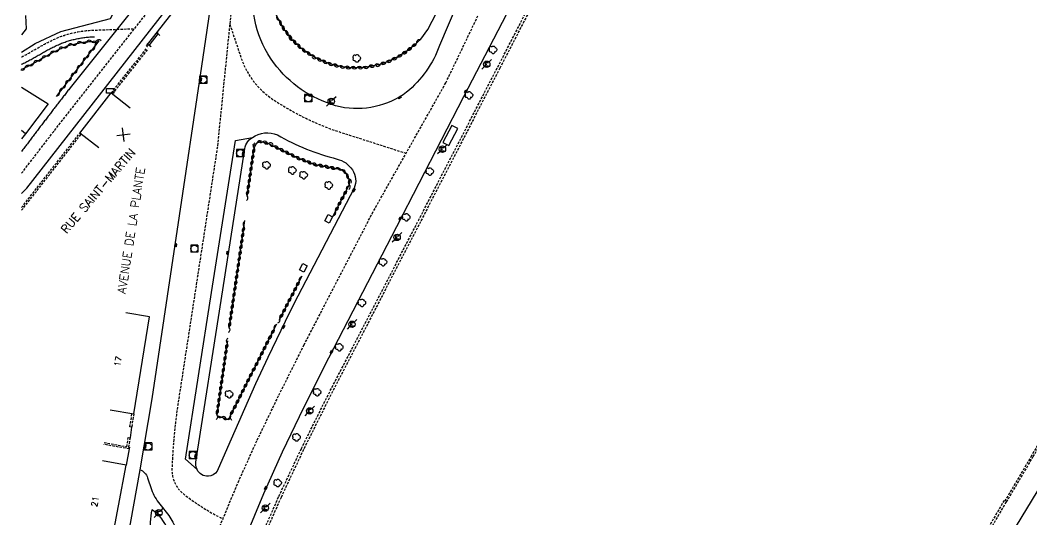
# Model space of a CAD drawing. Header units: millimetres. Extents: x 185000 to 186002, y 127000 to 128000.
# Drawn here: x 184999.7 to 185210.1, y 127294.9 to 127398.8 of the extents above; entities that cross this region are included whole.
import ezdxf
from ezdxf.enums import TextEntityAlignment as Align

# ---------------------------------------------------------------- set-up
doc = ezdxf.new("R2010")
doc.units = ezdxf.units.MM
doc.linetypes.add('DASHED', pattern=[0.75, 0.5, -0.25])
doc.layers.get('0').update_dxf_attribs({"linetype": 'CONTINUOUS'})
for name, color, linetype in [('W0001', 6, 'DASHED'), ('W0008', 7, 'CONTINUOUS'), ('W0100', 7, 'CONTINUOUS'), ('W0105', 7, 'CONTINUOUS'), ('W0112', 1, 'DASHED'), ('W0211', 2, 'CONTINUOUS'), ('W0300', 7, 'CONTINUOUS'), ('W0310', 3, 'CONTINUOUS'), ('W0334', 7, 'CONTINUOUS'), ('W0400', 7, 'CONTINUOUS'), ('W0420', 7, 'CONTINUOUS'), ('W0471', 7, 'CONTINUOUS'), ('W0989', 7, 'CONTINUOUS'), ('W0991', 7, 'CONTINUOUS'), ('W1102', 7, 'CONTINUOUS'), ('W1471', 7, 'CONTINUOUS')]:
    doc.layers.add(name, color=color, linetype=linetype)
doc.styles.get("Standard").update_dxf_attribs({"font": 'romans.shx', "width": 0.85})

# ---------------------------------------------------------------- blocks, each defined once
blk = doc.blocks.new('t105o')
for p, q in [((-0.5, 0), (0.5, 0)), ((0.5, 0), (0.2, 0.1)), ((0.5, 0), (0.2, -0.1))]:
    blk.add_line(p, q)
blk = doc.blocks.new('t310o')
at = {"color": 0, "linetype": 'Continuous'}
for centre, start, end in [((-0.5, 0.38), 216.8699, 323.1304), ((0.5, -0.37), 36.8699, 143.1303)]:
    blk.add_arc(centre, 0.625, start, end, dxfattribs=at)
blk = doc.blocks.new('t991o')
at = {"color": 0, "linetype": 'Continuous'}
for p, q in [((-1, 1), (1, -1)), ((-1, -1), (1, 1))]:
    blk.add_line(p, q, dxfattribs=at)
blk = doc.blocks.new('T400')
for p, q in [((-0.15, 0.3), (0.15, 0.3)), ((-0.15, -0.25), (-0.15, 0.3)), ((-0.15, 0.15), (0.15, 0.15)), ((-0.15, 0), (0.15, 0)), ((0.15, 0.3), (0.15, -0.25)), ((-0.15, -0.15), (0.15, -0.15)), ((-0.15, -0.25), (-0.15, -0.3)), ((-0.15, -0.3), (0.15, -0.3)), ((0.15, -0.3), (0.15, -0.25))]:
    blk.add_line(p, q)
blk = doc.blocks.new('T471')
for p, q in [((-0.333334, 0.333334), (-0.333334, -0.333334)), ((-0.333334, 0.333334), (0.333334, 0.333334)), ((-0.333334, 0), (0, 0)), ((0.500001, 0.500001), (1.000002, 1.000002)), ((-0.500001, -0.500001), (-1.000002, -1.000002)), ((-0.333334, -0.333334), (0.333334, -0.333334))]:
    blk.add_line(p, q)
blk.add_ellipse((0, 0), major_axis=(0.471405, 0.471405), ratio=1, start_param=5.4977871438, end_param=11.780972451)
blk = doc.blocks.new('T300')
for p, q in [((-0.8, 0.51), (-0.86, 0.34)), ((-0.86, 0.34), (-0.86, 0.17)), ((-0.86, 0.17), (-0.74, 0.06)), ((-0.69, 0.63), (-0.8, 0.51)), ((-0.8, -0.06), (-0.74, 0.06)), ((-0.74, 0.06), (-0.69, 0.11)), ((-0.57, 0.69), (-0.69, 0.63)), ((-0.46, 0.69), (-0.57, 0.69)), ((-0.29, 0.63), (-0.46, 0.69)), ((-0.29, 0.63), (-0.17, 0.74)), ((-0.23, 0.57), (-0.29, 0.63)), ((-0.17, 0.74), (-0.06, 0.8)), ((-0.06, 0.8), (0.06, 0.8)), ((0.06, 0.8), (0.23, 0.74)), ((0.23, 0.74), (0.34, 0.63)), ((0.34, 0.63), (0.4, 0.51)), ((0.46, 0.46), (0.34, 0.46)), ((0.4, 0.51), (0.4, 0.46)), ((0.57, 0.4), (0.46, 0.46)), ((0.57, 0.4), (0.69, 0.29)), ((0.69, 0.29), (0.74, 0.17)), ((0.74, 0.06), (0.69, -0.17)), ((0.74, 0.17), (0.74, 0.06)), ((-0.8, -0.17), (-0.8, -0.06)), ((-0.8, -0.23), (-0.8, -0.17)), ((-0.74, -0.34), (-0.8, -0.23)), ((-0.69, -0.4), (-0.74, -0.34)), ((-0.51, -0.46), (-0.69, -0.4)), ((-0.4, -0.46), (-0.51, -0.46)), ((-0.4, -0.46), (-0.34, -0.46)), ((-0.34, -0.46), (-0.34, -0.4)), ((-0.34, -0.51), (-0.34, -0.46)), ((-0.29, -0.63), (-0.34, -0.51)), ((-0.17, -0.74), (-0.29, -0.63)), ((-0.06, -0.8), (-0.17, -0.74)), ((0.06, -0.8), (-0.06, -0.8)), ((0.17, -0.74), (0.06, -0.8)), ((0.23, -0.69), (0.17, -0.74)), ((0.29, -0.46), (0.23, -0.46)), ((0.29, -0.63), (0.23, -0.69)), ((0.46, -0.4), (0.29, -0.46)), ((0.34, -0.51), (0.29, -0.63)), ((0.34, -0.51), (0.34, -0.46)), ((0.57, -0.34), (0.46, -0.4)), ((0.63, -0.29), (0.57, -0.34)), ((0.69, -0.17), (0.63, -0.29))]:
    blk.add_line(p, q)
blk = doc.blocks.new('T420')
for p, q in [((0.75, 0.75), (-0.75, 0.75)), ((-0.75, 0.75), (-0.75, -0.75)), ((0.75, 0.75), (0.75, -0.75)), ((0.75, -0.75), (-0.75, -0.75))]:
    blk.add_line(p, q)
blk.add_ellipse((0, 0), major_axis=(-0.53, 0.53), ratio=1, start_param=3.926991, end_param=10.210176)
blk = doc.blocks.new('T1471')
at = {"color": 0, "linetype": 'Continuous', "flags": 128}
blk.add_lwpolyline([(-0.75, -0.5), (-0.75, 0.5), (0.75, 0.5), (0.75, -0.5), (-0.75, -0.5)], dxfattribs=at)

msp = doc.modelspace()

# ---------------------------------------------------------------- linework, layer by layer
at = {"layer": 'W0001', "flags": 128}
msp.add_lwpolyline([(185000, 127366.94), (185006.69, 127375.66), (185034.89, 127411.52), (185038.47, 127415.78), (185055.69, 127431.84), (185062.05, 127445.18), (185069.44, 127460.53), (185075.07, 127472.2), (185081.7, 127485.98), (185086.07, 127495.04), (185089.45, 127502.06), (185093.39, 127510.22), (185096.46, 127516.37), (185098.73, 127520.53), (185101.34, 127526.2), (185106.09, 127533.07), (185111.51, 127540.02), (185116.53, 127546.17), (185149.1, 127586.14)], dxfattribs=at)
at = {"layer": 'W0001'}
msp.add_lwpolyline([(185041.25, 127293.54), (185045.03, 127302.65), (185049, 127311.43), (185053.51, 127320.78), (185058.73, 127331.2), (185072.89, 127358.54), (185088.22, 127385.74), (185103.31, 127417.27), (185120.22, 127449.87), (185135.65, 127479.6), (185146.44, 127500.54), (185160.67, 127527.81), (185171.5, 127548.68), (185187.7, 127579.92)], dxfattribs=at)
at = {"layer": 'W0001', "flags": 128}
for points in [[(185044.1, 127406.01), (185040.72, 127372.47), (185038.38, 127357.19), (185035.94, 127341.3), (185032.55, 127319.17, 0.029296), (185031.27, 127305.48, 0.241246), (185033.75, 127300.18, 0.047836), (185041.88, 127295.05, 0.20297)], [(185043.29, 127397.95), (185045.69, 127390.85, 0.165845), (185052.25, 127382.32, 0.060971), (185065.05, 127375.89), (185079.97, 127371.1)], [(185000, 127391.15), (185000.03, 127391.16), (185000.24, 127391.27), (185000.45, 127391.38), (185000.66, 127391.49), (185000.87, 127391.6), (185001.08, 127391.72), (185001.3, 127391.84), (185001.51, 127391.95), (185001.72, 127392.07), (185001.93, 127392.19), (185002.15, 127392.31), (185002.36, 127392.44), (185002.58, 127392.56), (185002.79, 127392.68), (185003.01, 127392.81, -0.000112), (185003.01, 127392.81), (185003.22, 127392.93), (185003.44, 127393.06), (185003.66, 127393.18), (185003.88, 127393.3), (185004.1, 127393.43), (185004.32, 127393.55), (185004.54, 127393.68), (185004.77, 127393.8), (185004.99, 127393.92), (185005.22, 127394.04), (185005.45, 127394.16), (185005.68, 127394.28), (185005.91, 127394.39), (185006.14, 127394.51), (185006.38, 127394.62), (185006.61, 127394.74), (185006.85, 127394.84), (185007.09, 127394.95), (185007.33, 127395.06), (185007.58, 127395.16), (185007.83, 127395.26), (185008.07, 127395.36), (185008.33, 127395.45), (185008.58, 127395.54), (185008.84, 127395.63), (185009.09, 127395.71), (185009.35, 127395.79), (185009.61, 127395.86), (185009.87, 127395.94), (185010.12, 127396.01), (185010.38, 127396.07), (185010.64, 127396.14), (185010.9, 127396.19), (185011.16, 127396.25), (185011.43, 127396.31), (185011.69, 127396.36), (185011.95, 127396.4), (185012.21, 127396.45), (185012.48, 127396.49), (185012.74, 127396.53), (185013, 127396.56), (185013.27, 127396.59), (185013.53, 127396.62), (185013.8, 127396.65), (185014.07, 127396.67), (185014.33, 127396.69), (185014.6, 127396.7), (185014.87, 127396.71), (185023.48, 127397.02)]]:
    msp.add_lwpolyline(points, format="xyb", dxfattribs=at)
at = {"layer": 'W0008'}
for points in [[(185175.62, 127612.43), (185181.58, 127619.71, -0.128771), (185186.3, 127623.12, -0.34304), (185197.47, 127621.01, -0.266968), (185198.3, 127612.68), (185178.51, 127574.52), (185168.22, 127554.95), (185155.94, 127531.31), (185137.15, 127495.06), (185131.82, 127484.91), (185120.24, 127462.62), (185114.97, 127452.26), (185098.18, 127419.93), (185086.94, 127393.53, -0.132663), (185080.08, 127383.81, -0.214283), (185066.28, 127380.75, -0.164748), (185053.1, 127389.09, -0.199124), (185048.2, 127405.4)], [(185039.99, 127406.61), (185037.15, 127387.35), (185032.77, 127358.07), (185027.06, 127320.03), (185024.6, 127305.29, -0.230221), (185026.2, 127303.62), (185027, 127301.17, 0.081453), (185028.72, 127298.14), (185030.63, 127295.77, -0.09149), (185033.15, 127289.93, -0.103753)]]:
    msp.add_lwpolyline(points, format="xyb", dxfattribs=at)
for points in [[(185046.62, 127291.35), (185050.36, 127300.34), (185054.25, 127308.97), (185058.72, 127318.22), (185063.9, 127328.57), (185078.04, 127355.88), (185092.01, 127382.88), (185108.07, 127413.89), (185125.36, 127447.2), (185140.81, 127476.93), (185151.59, 127497.87), (185165.81, 127525.13), (185176.65, 127546.01), (185192.79, 127577.13)], [(185206.93, 127293.58), (185217.68, 127311.27)]]:
    msp.add_lwpolyline(points, dxfattribs=at)
at = {"layer": 'W0008', "flags": 128}
for points in [[(185037.07, 127418.47), (185010.11, 127384.72), (185009.95, 127384.53), (185009.8, 127384.33), (185009.65, 127384.13), (185009.5, 127383.94), (185009.34, 127383.74), (185009.19, 127383.54), (185009.04, 127383.35), (185008.89, 127383.15), (185008.73, 127382.95), (185008.58, 127382.76), (185008.43, 127382.56), (185008.28, 127382.36), (185008.12, 127382.16), (185007.97, 127381.97), (185007.82, 127381.77), (185007.67, 127381.57), (185007.52, 127381.38), (185007.36, 127381.18), (185007.21, 127380.98), (185007.06, 127380.79), (185006.91, 127380.59), (185006.76, 127380.39), (185006.6, 127380.19), (185006.45, 127380), (185006.3, 127379.8), (185006.15, 127379.6), (185006, 127379.4), (185005.85, 127379.21), (185005.7, 127379.01), (185005.54, 127378.81), (185005.39, 127378.61), (185005.24, 127378.42), (185005.09, 127378.22), (185004.94, 127378.02), (185004.79, 127377.82), (185004.64, 127377.63), (185004.49, 127377.43), (185004.33, 127377.23), (185004.18, 127377.03), (185004.03, 127376.83), (185003.88, 127376.64), (185003.73, 127376.44), (185003.58, 127376.24), (185003.43, 127376.04), (185003.28, 127375.84), (185003.13, 127375.64), (185002.98, 127375.45), (185002.83, 127375.25), (185002.68, 127375.05), (185002.53, 127374.85), (185002.38, 127374.65), (185002.23, 127374.46), (185002.08, 127374.26), (185001.93, 127374.06), (185001.78, 127373.86), (185001.63, 127373.67), (185001.49, 127373.47), (185001.34, 127373.28), (185001.2, 127373.08), (185001.05, 127372.89), (185000.9, 127372.68), (185000.75, 127372.48), (185000.6, 127372.28), (185000.44, 127372.08), (185000.29, 127371.87), (185000.14, 127371.67), (185000, 127371.48)], [(185001.06, 127363.87), (185038.72, 127412.13), (185039.29, 127412.61), (185039.5, 127412.78), (185039.72, 127412.88), (185039.95, 127412.91), (185040.19, 127412.86), (185040.44, 127412.75), (185040.66, 127412.59), (185040.82, 127412.39), (185040.9, 127412.18), (185040.92, 127411.93), (185040.88, 127411.66), (185039.99, 127406.61)], [(185026.18, 127393.26), (185025.96, 127393.44), (185037.33, 127408.01), (185037.11, 127408.22), (185038.96, 127410.6), (185039.06, 127410.55)], [(185000, 127389.62), (185000.2, 127389.71), (185000.42, 127389.82), (185000.65, 127389.93), (185000.87, 127390.05), (185001.09, 127390.16), (185001.31, 127390.28), (185001.53, 127390.39), (185001.74, 127390.51), (185001.96, 127390.63), (185002.18, 127390.75), (185002.4, 127390.87), (185002.61, 127391), (185002.83, 127391.12), (185003.04, 127391.24), (185003.26, 127391.37), (185003.48, 127391.49), (185003.69, 127391.61), (185003.91, 127391.74), (185004.12, 127391.86), (185004.34, 127391.98), (185004.56, 127392.11), (185004.77, 127392.23), (185004.99, 127392.35), (185005.21, 127392.47), (185005.42, 127392.59), (185005.64, 127392.71), (185005.86, 127392.82), (185006.08, 127392.94), (185006.3, 127393.05), (185006.52, 127393.17), (185006.75, 127393.27), (185006.97, 127393.38), (185007.19, 127393.49), (185007.42, 127393.59), (185007.65, 127393.69), (185007.87, 127393.79), (185008.1, 127393.89), (185008.33, 127393.98), (185008.56, 127394.07), (185008.8, 127394.16), (185009.03, 127394.24), (185009.27, 127394.32), (185009.51, 127394.4), (185009.75, 127394.47), (185009.99, 127394.54), (185010.23, 127394.61), (185010.47, 127394.68), (185010.72, 127394.74), (185010.96, 127394.8), (185011.2, 127394.85), (185011.45, 127394.91), (185011.69, 127394.96), (185011.94, 127395), (185012.18, 127395.05), (185012.43, 127395.09), (185012.68, 127395.13), (185012.93, 127395.16), (185013.17, 127395.2), (185013.42, 127395.23), (185013.67, 127395.25), (185013.92, 127395.28), (185014.17, 127395.3), (185014.42, 127395.31), (185014.67, 127395.33), (185014.92, 127395.34), (185015.18, 127395.35)], [(185001.06, 127363.87), (185000, 127362.76)]]:
    msp.add_lwpolyline(points, dxfattribs=at)
msp.add_lwpolyline([(185048, 127374.4, -0.263239), (185053.21, 127374.92, 0.068988), (185065.6, 127369.91, -0.186404), (185068.79, 127367.67, -0.265736), (185069.15, 127363.85), (185056.64, 127339.77), (185054.82, 127336.08), (185051.21, 127328.59), (185048.66, 127323.13), (185042.82, 127309.91), (185040.66, 127304.99, -0.22684), (185038.84, 127303.92, -0.313163), (185036.5, 127305.33, -0.171943), (185036.33, 127307.34), (185041.51, 127340.46), (185046.39, 127371.62, -0.252829), (185048, 127374.4)], format="xyb", dxfattribs=at)
at = {"layer": 'W0100', "flags": 128}
for points in [[(185026.5, 127393.52), (185028.4, 127395.94)], [(185000, 127384.86), (185005.56, 127381.4), (185000.82, 127375.15), (185000, 127374.12)], [(185016.07, 127372.23), (185012.13, 127375.31), (185018.64, 127383.66), (185022.58, 127380.58)], [(185018.4, 127317.73), (185023.34, 127316.92), (185026.62, 127337.11), (185021.68, 127337.92)], [(185000, 127216.3), (185003.16, 127215.28), (185007.69, 127229.23), (185009.07, 127235.77), (185015.73, 127272.75), (185016.73, 127278.8), (185018.59, 127289.31), (185021.72, 127306.21), (185016.81, 127307.12)]]:
    msp.add_lwpolyline(points, dxfattribs=at)
at = {"layer": 'W0112'}
msp.add_line((185210.05, 127308.21), (185204.51, 127298.78), dxfattribs=at)
for points in [[(185298.55, 127454.43), (185298.3, 127454.74), (185292.81, 127450.4), (185285.8, 127438.3), (185279.34, 127427.16), (185276.07, 127429), (185270.1, 127418.95), (185265.77, 127411.44), (185269.03, 127409.56), (185262.32, 127398.05), (185255.81, 127386.83), (185244.28, 127366.92), (185230.37, 127343.16), (185218.1, 127321.99), (185210.05, 127308.21)], [(185204.85, 127298.58), (185210.4, 127308.01), (185218.45, 127321.79), (185230.72, 127342.96), (185244.62, 127366.72), (185256.15, 127386.63), (185262.67, 127397.85), (185269.58, 127409.71), (185266.32, 127411.59), (185270.44, 127418.75), (185276.21, 127428.46), (185279.49, 127426.62), (185286.14, 127438.1), (185293.12, 127450.13)], [(185048.72, 127288.87), (185053.51, 127299.74), (185058.18, 127309.67), (185063.52, 127320.4), (185082.52, 127357.09), (185099.02, 127389.04)], [(185023.34, 127316.92), (185022.88, 127314.11), (185022.52, 127314.17), (185022.97, 127316.98)], [(185017.14, 127310.94), (185021.9, 127310.06), (185022.19, 127311.98), (185022.55, 127311.93), (185022.26, 127309.99), (185022.43, 127309.95), (185022.35, 127309.6), (185017.08, 127310.57)]]:
    msp.add_lwpolyline(points, dxfattribs=at)
msp.add_lwpolyline([(185099.02, 127389.04), (185124.73, 127438.76, -0.112515), (185125.64, 127439.88, -0.283373), (185126.56, 127439.93), (185126.93, 127439.79), (185127.37, 127439.56), (185127.17, 127439.16), (185126.34, 127439.48, 0.294521), (185125.94, 127439.47, 0.111553), (185125.17, 127438.54), (185099.46, 127388.81), (185082.96, 127356.86), (185063.97, 127320.17), (185058.63, 127309.46), (185053.96, 127299.53), (185049.18, 127288.67)], format="xyb", dxfattribs=at)
at = {"layer": 'W0112', "flags": 128}
for points in [[(185018.63, 127383.65), (185026.11, 127393.07)], [(185018.9, 127383.44), (185026.38, 127392.85)], [(185000, 127359.81), (185012.13, 127375.3)], [(185000, 127359.24), (185012.4, 127375.09)], [(185204.35, 127298.87), (185194.14, 127281.42), (185194.62, 127281.14), (185204.83, 127298.59)]]:
    msp.add_lwpolyline(points, dxfattribs=at)
at = {"layer": 'W0211', "flags": 128}
for points in [[(185000, 127392.13), (185002.8, 127393.97), (185008.14, 127396.43), (185018.49, 127399.13), (185019.48, 127400.99), (185022.28, 127411.28), (185039.07, 127461.94), (185043.59, 127471.39), (185049.4, 127477.66)], [(185000.81, 127399.77), (185000.93, 127396.99), (185000, 127395.72)]]:
    msp.add_lwpolyline(points, dxfattribs=at)
at = {"layer": 'W0310'}
for points in [[(185083.03, 127394.87), (185081.53, 127393.47), (185079.9, 127392.18), (185078.14, 127391.08), (185076.27, 127390.18), (185074.32, 127389.5), (185071.25, 127388.93), (185068.14, 127388.9), (185066.03, 127389.19), (185063.97, 127389.73), (185061.15, 127390.93), (185058.57, 127392.59), (185056.29, 127394.71), (185054.4, 127397.19), (185052.94, 127399.92), (185051.98, 127402.85), (185051.74, 127404.88)], [(185046.89, 127362.13), (185048.36, 127372.23), (185048.93, 127373.26), (185049.83, 127373.56), (185051.38, 127373.14), (185057.24, 127370.19), (185060.79, 127368.82), (185066.43, 127367.7), (185067.34, 127367.1), (185068.21, 127365.51), (185068.14, 127364.54), (185064.68, 127357.89)], [(185043.17, 127334.73), (185046.42, 127357.14)], [(185053.54, 127336.38), (185058.34, 127345.62)], [(185042.82, 127332.08), (185040.59, 127316.58), (185043.02, 127315.74), (185053.07, 127335.61)]]:
    msp.add_lwpolyline(points, dxfattribs=at)
at = {"layer": 'W0310', "flags": 128}
msp.add_lwpolyline([(185000, 127388.58), (185000.15, 127388.64), (185000.38, 127388.75), (185000.61, 127388.86), (185000.84, 127388.98), (185001.07, 127389.09), (185001.3, 127389.21), (185001.53, 127389.32), (185001.75, 127389.44), (185001.98, 127389.56), (185002.2, 127389.68), (185002.42, 127389.8), (185002.64, 127389.93), (185002.86, 127390.05), (185003.08, 127390.17), (185003.3, 127390.3), (185003.51, 127390.42), (185003.73, 127390.55, 0.000191), (185003.73, 127390.55), (185003.95, 127390.67, 0.000039), (185003.95, 127390.67), (185004.16, 127390.79), (185004.38, 127390.92), (185004.59, 127391.04), (185004.81, 127391.16), (185005.02, 127391.28), (185005.23, 127391.4), (185005.45, 127391.52), (185005.66, 127391.64), (185005.88, 127391.76), (185006.09, 127391.87), (185006.3, 127391.99), (185006.52, 127392.1), (185006.73, 127392.21), (185006.95, 127392.32), (185007.16, 127392.43), (185007.38, 127392.53), (185007.59, 127392.63), (185007.81, 127392.73), (185008.03, 127392.83), (185008.24, 127392.92), (185008.46, 127393.01), (185008.68, 127393.1), (185008.9, 127393.19), (185009.12, 127393.27), (185009.34, 127393.35), (185009.56, 127393.42), (185009.79, 127393.5), (185010.02, 127393.57), (185010.25, 127393.63), (185010.48, 127393.7), (185010.71, 127393.76), (185010.94, 127393.82), (185011.18, 127393.88), (185011.41, 127393.93), (185011.64, 127393.98), (185011.88, 127394.03), (185012.11, 127394.07), (185012.35, 127394.12), (185012.58, 127394.16), (185012.82, 127394.19), (185013.05, 127394.23), (185013.29, 127394.26), (185013.53, 127394.29), (185013.77, 127394.31), (185014, 127394.33), (185014.24, 127394.35), (185014.48, 127394.37), (185014.72, 127394.38), (185014.96, 127394.4), (185016.09, 127394.47), (185007.2, 127382.94)], format="xyb", dxfattribs=at)
at = {"layer": 'W0334', "flags": 128}
for points in [[(185083.03, 127394.87), (185084.51, 127396.84), (185088.93, 127405.47), (185090.12, 127407.79), (185114.26, 127454.28)], [(185022.88, 127314.11), (185022.55, 127311.93)], [(185022.35, 127309.6), (185021.72, 127306.21)], [(185024.6, 127305.29), (185019.44, 127276.75), (185014.26, 127248.03), (185010.68, 127228.95)]]:
    msp.add_lwpolyline(points, dxfattribs=at)
at = {"layer": 'W0334'}
for points in [[(185089.5, 127376.91), (185087.63, 127373.37), (185088.88, 127372.7), (185090.76, 127376.24), (185089.5, 127376.91)], [(185036.5, 127305.33), (185034.11, 127307.5), (185039.51, 127342.17), (185044.47, 127373.77), (185048, 127374.4)], [(185064.68, 127357.89), (185063.99, 127356.54), (185063.09, 127357.02), (185063.78, 127358.38), (185064.68, 127357.89)], [(185059.4, 127347.69), (185058.7, 127346.35), (185057.79, 127346.83), (185058.49, 127348.17), (185059.4, 127347.69)]]:
    msp.add_lwpolyline(points, dxfattribs=at)
msp.add_lwpolyline([(185031.51, 127289.42, 0.100935), (185029.39, 127294.69, 0.148174), (185027.11, 127296.91, 0.11575), (185026.98, 127291.85, 0.085445), (185028.23, 127288.24, 0.12423), (185031.07, 127285.25, 0.146332), (185031.51, 127289.42, 0.146332)], format="xyb", dxfattribs=at)
at = {"layer": 'W1102', "flags": 128}
msp.add_lwpolyline([(185000.82, 127375.15), (185000, 127375.81)], dxfattribs=at)

# ---------------------------------------------------------------- block references
at = {"layer": 'W0105'}
for p, rotation in [((185028.4, 127395.94), 134.6221781945357), ((185026.5, 127393.52), 148.0702241641936)]:
    msp.add_blockref('t105o', p, dxfattribs=dict(at, rotation=rotation))
at = {"layer": 'W0300'}
for p in [(185098.08, 127392.61), (185069.75, 127390.82), (185093.09, 127383.13), (185050.99, 127368.58), (185056.35, 127367.52), (185084.93, 127367.29), (185058.7, 127366.53), (185063.92, 127364.4), (185080.03, 127357.76), (185075.2, 127348.44), (185070.81, 127339.97), (185066.1, 127330.73), (185061.51, 127321.38), (185043.2, 127320.95), (185057.22, 127311.99), (185053.3, 127302.49)]:
    msp.add_blockref('T300', p, dxfattribs=at)
at = {"layer": 'W0310'}
for p, rotation in [((185053.55, 127398.78), 118.0894027355813), ((185054.14, 127397.67), 118.0894027355813), ((185054.83, 127396.63), 127.2806855396421), ((185055.58, 127395.64), 127.2806855396421), ((185056.35, 127394.65), 137.083463042361), ((185007.76, 127392.71), 24.6648304313788), ((185009.62, 127393.44), 17.8544581364011), ((185011.55, 127393.96), 12.28504702659247), ((185013.53, 127394.29), 6.782190849780589), ((185015.22, 127393.34), 232.3454700545749), ((185015.52, 127394.43), 3.506297975721535), ((185057.27, 127393.8), 137.083463042361), ((185058.18, 127392.95), 137.083463042361), ((185081.18, 127393.19), 218.3266443892318), ((185082.12, 127394.02), 223.1248035951712), ((185004.23, 127390.83), 29.83250076447242), ((185005.98, 127391.81), 28.3710852333109), ((185014, 127391.75), 232.3454700545749), ((185059.18, 127392.2), 147.1992478567894), ((185060.23, 127391.52), 147.1992478567894), ((185061.29, 127390.87), 157.0257649702176), ((185078.1, 127391.06), 205.6740340980051), ((185079.16, 127391.72), 211.9530182354546), ((185080.2, 127392.42), 218.3266443892318), ((185000.72, 127388.92), 26.05449947126194), ((185002.49, 127389.85), 29.06343023384358), ((185011.56, 127388.59), 232.3454700545749), ((185012.78, 127390.17), 232.3454700545749), ((185062.44, 127390.38), 157.0257649702176), ((185063.59, 127389.89), 157.0257649702176), ((185064.78, 127389.52), 165.2365741414363), ((185065.99, 127389.2), 165.2365741414363), ((185067.23, 127389.02), 172.0647727307646), ((185068.47, 127388.9), 180.5719456747458), ((185069.72, 127388.91), 180.5719456747458), ((185070.97, 127388.93), 180.5719456747458), ((185072.2, 127389.11), 190.659986827435), ((185073.43, 127389.34), 190.659986827435), ((185074.65, 127389.62), 199.1428731106352), ((185075.83, 127390.03), 199.1428731106352), ((185076.97, 127390.52), 205.6740340980051), ((185010.34, 127387), 232.3454700545749), ((185009.11, 127385.42), 232.3454700545749), ((185007.89, 127383.84), 232.3454700545749), ((185048.97, 127373.27), 18.30513918906525), ((185048.35, 127372.2), 81.74605455093545), ((185050.16, 127373.47), 344.8309367737872), ((185051.36, 127373.14), 344.8309367737872), ((185052.48, 127372.58), 333.3360377197006), ((185053.6, 127372.02), 333.3360377197006), ((185047.99, 127369.72), 81.74605455093545), ((185048.17, 127370.96), 81.74605455093545), ((185054.72, 127371.46), 333.3360377197006), ((185055.83, 127370.9), 333.3360377197006), ((185056.95, 127370.34), 333.3360377197006), ((185058.1, 127369.86), 338.8170578554776), ((185047.63, 127367.25), 81.74605455093545), ((185047.81, 127368.49), 81.74605455093545), ((185059.27, 127369.41), 338.8170578554776), ((185060.43, 127368.96), 338.8170578554776), ((185061.64, 127368.65), 348.790239659343), ((185062.87, 127368.4), 348.790239659343), ((185064.09, 127368.16), 348.790239659343), ((185065.32, 127367.92), 348.790239659343), ((185066.53, 127367.63), 326.7828152612421), ((185047.45, 127366.01), 81.74605455093545), ((185067.48, 127366.86), 298.821329648094), ((185068.08, 127365.76), 298.821329648094), ((185047.09, 127363.54), 81.74605455093545), ((185047.27, 127364.77), 81.74605455093545), ((185067.57, 127363.44), 242.5153573041102), ((185068.14, 127364.55), 265.687706799212), ((185046.91, 127362.3), 81.74605455093545), ((185066.41, 127361.22), 242.5153573041102), ((185066.99, 127362.33), 242.5153573041102), ((185065.26, 127359), 242.5153573041102), ((185065.84, 127360.11), 242.5153573041102), ((185046.06, 127354.67), 81.74958648444412), ((185046.24, 127355.91), 81.74958648444412), ((185045.88, 127353.43), 81.74958648444412), ((185045.53, 127350.96), 81.74958648444412), ((185045.71, 127352.2), 81.74958648444412), ((185045.17, 127348.48), 81.74958648444412), ((185045.35, 127349.72), 81.74958648444412), ((185044.81, 127346.01), 81.74958648444412), ((185044.99, 127347.25), 81.74958648444412), ((185044.63, 127344.77), 81.74958648444412), ((185057.76, 127344.51), 62.57819813922505), ((185044.27, 127342.3), 81.74958648444412), ((185044.45, 127343.54), 81.74958648444412), ((185056.61, 127342.29), 62.57819813922505), ((185057.18, 127343.4), 62.57819813922505), ((185043.91, 127339.82), 81.74958648444412), ((185044.09, 127341.06), 81.74958648444412), ((185055.46, 127340.07), 62.57819813922505), ((185056.03, 127341.18), 62.57819813922505), ((185043.73, 127338.59), 81.74958648444412), ((185054.31, 127337.85), 62.57819813922505), ((185054.88, 127338.96), 62.57819813922505), ((185043.37, 127336.11), 81.74958648444412), ((185043.55, 127337.35), 81.74958648444412), ((185053.73, 127336.74), 62.57819813922505), ((185043.19, 127334.88), 81.74958648444412), ((185052.51, 127334.5), 63.15487681189293), ((185042.75, 127331.58), 261.8156262342191), ((185051.38, 127332.26), 63.15487681189293), ((185051.95, 127333.38), 63.15487681189293), ((185042.57, 127330.35), 261.8156262342191), ((185050.25, 127330.03), 63.15487681189293), ((185050.82, 127331.15), 63.15487681189293), ((185042.21, 127327.87), 261.8156262342191), ((185042.39, 127329.11), 261.8156262342191), ((185049.12, 127327.8), 63.15487681189293), ((185049.69, 127328.92), 63.15487681189293), ((185041.86, 127325.4), 261.8156262342191), ((185042.04, 127326.63), 261.8156262342191), ((185047.99, 127325.57), 63.15487681189293), ((185048.56, 127326.69), 63.15487681189293), ((185041.5, 127322.92), 261.8156262342191), ((185041.68, 127324.16), 261.8156262342191), ((185046.87, 127323.34), 63.15487681189293), ((185047.43, 127324.46), 63.15487681189293), ((185041.32, 127321.69), 261.8156262342191), ((185045.74, 127321.11), 63.15487681189293), ((185046.3, 127322.23), 63.15487681189293), ((185040.97, 127319.21), 261.8156262342191), ((185041.15, 127320.45), 261.8156262342191), ((185044.61, 127318.88), 63.15487681189293), ((185045.17, 127320), 63.15487681189293), ((185040.61, 127316.74), 261.8156262342191), ((185040.79, 127317.97), 261.8156262342191), ((185043.48, 127316.65), 63.15487681189293), ((185044.04, 127317.77), 63.15487681189293), ((185041.62, 127316.22), 341.0734870449866), ((185042.8, 127315.82), 341.0734870449866)]:
    msp.add_blockref('t310o', p, dxfattribs=dict(at, rotation=rotation))
at = {"layer": 'W0400'}
for p, rotation in [((185037.2, 127386.44), 351.8736390526037), ((185059.8, 127383.17), 59.38514646249052), ((185078.62, 127382.7), 301.7721496633824), ((185092.38, 127383.95), 332.6155930871839), ((185046.1, 127371.07), 351.0517096349733), ((185069.09, 127363.41), 332.6155938935356), ((185078.75, 127357.54), 331.8330629278943), ((185032.04, 127351.96), 171.4562276916234), ((185042.87, 127350.41), 351.1096308940531), ((185054.47, 127335.01), 334.2769557761635), ((185064.44, 127329.79), 334.431629139568), ((185025.64, 127310.16), 170.5473837202464), ((185036.24, 127308.17), 351.109405058414), ((185050.76, 127301.44), 155.6563576007108)]:
    msp.add_blockref('T400', p, dxfattribs=dict(at, rotation=rotation))
at = {"layer": 'W0420'}
for p in [(185037.77, 127386.4), (185059.62, 127382.56), (185045.47, 127371.13), (185035.93, 127351.25), (185026.31, 127310.09), (185035.62, 127308.3)]:
    msp.add_blockref('T420', p, dxfattribs=at)
at = {"layer": 'W0471'}
for p in [(185096.75, 127389.62), (185064.4, 127381.9), (185087.52, 127371.96), (185078.1, 127353.61), (185068.72, 127335.54), (185059.92, 127317.52), (185028.54, 127296.32), (185050.69, 127297.31)]:
    msp.add_blockref('T471', p, dxfattribs=at)
at = {"layer": 'W0991', "rotation": 52.08240341531215}
msp.add_blockref('t991o', (185021.18, 127374.96), dxfattribs=at)
at = {"layer": 'W1471'}
msp.add_blockref('T1471', (185018.41, 127384.11), dxfattribs=at)

# ---------------------------------------------------------------- texts
at = {"layer": 'W0989'}
for s, rotation, p in [('RUE SAINT-MARTIN', 49.4431, (185015.92, 127363.27)), ('AVENUE DE LA PLANTE', 81.2935, (185022.76, 127355.03))]:
    msp.add_text(s, height=1.75, rotation=rotation, dxfattribs=at).set_placement(p, align=Align.MIDDLE)
at = {"layer": 'W0991'}
for s, rotation, p in [('17', 80.7674, (185020.04, 127327.82)), ('21', 79.5155, (185015.24, 127298.66))]:
    msp.add_text(s, height=1.25, rotation=rotation, dxfattribs=at).set_placement(p, align=Align.MIDDLE)

doc.saveas('drawing.dxf')
